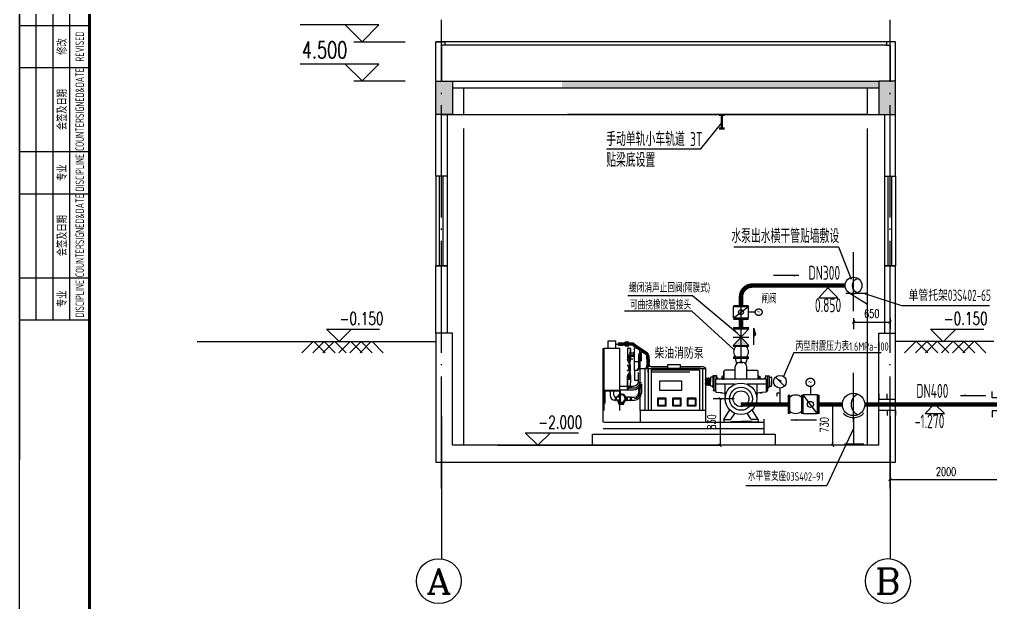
# Model space of a CAD drawing. Extents: x 84552 to 1115094, y -331058 to 102248.
# Drawn here: x 211325 to 228660, y 71072 to 81493 of the extents above; entities that cross this region are included whole.
import ezdxf
from ezdxf.enums import TextEntityAlignment as Align

# ---------------------------------------------------------------- set-up
doc = ezdxf.new("R2010")
doc.units = 0
doc.header["$LTSCALE"] = 1000
doc.header["$MEASUREMENT"] = 0
for name, pattern in [('CENTER', [2, 1.25, -0.25, 0.25, -0.25]), ('CENTERX2', [4, 2.5, -0.5, 0.5, -0.5]), ('DOTE', [2.42, 2, -0.2, 0.02, -0.2]), ('GEN3A', [3.1, 2.5, -0.6]), ('建施-55中综合楼1221$0$xref-局部平面图$0$ACAD_ISO14W100', [25.5, 12, -3, 0.5, -3, 0.5, -3, 0.5, -3])]:
    doc.linetypes.add(name, pattern=pattern)
for name, color, linetype in [('0N', 7, 'Continuous'), ('3A', 6, 'GEN3A'), ('5', 4, 'CENTERX2'), ('7', 1, 'Continuous'), ('AXIS', 3, 'Continuous'), ('AXIS_TEXT', 7, 'Continuous'), ('DIM_ELEV', 3, 'Continuous'), ('DOTE', 1, 'Continuous'), ('PUB_HATCH', 8, 'Continuous'), ('PUB_TEXT', 7, 'Continuous'), ('PUB_WALL', 9, 'Continuous'), ('TWT_DIM', 3, 'Continuous'), ('WALL', 9, 'Continuous'), ('WATER1', 6, 'Continuous'), ('剖面', 253, 'Continuous'), ('测绘处中心区路网', 7, 'Continuous'), ('消防喷淋', 1, 'Continuous')]:
    doc.layers.add(name, color=color, linetype=linetype)
doc.layers.add('泡沫系统', color=4, linetype='Continuous', lineweight=80)
doc.layers.add('给水管', color=3, linetype='Continuous', lineweight=100)
doc.styles.add('_TCH_AXIS', font='COMPLEX', dxfattribs={"bigfont": 'GBCBIG'})
doc.styles.add('_TCH_DIM', font='SIMPLEX', dxfattribs={"bigfont": 'GBCBIG'})
doc.styles.add('_TCH_DIM_T3', font='SIMPLEX', dxfattribs={"width": 0.705882, "bigfont": 'GBCBIG'})
doc.styles.add('AHD', font='sceie.shx', dxfattribs={"width": 0.7, "bigfont": 'sceic.shx'})
doc.styles.add('COMPLEX', font='COMPLEX')
doc.styles.add('sceie', font='sceie.shx', dxfattribs={"width": 0.7, "bigfont": 'sceic.shx'})
doc.styles.get("Standard").update_dxf_attribs({"font": 'gbenor.shx', "bigfont": 'gbcbig.shx'})
doc.styles.add('样式 1', font='sceie.shx', dxfattribs={"width": 0.7, "bigfont": 'sceic.shx'})
doc.dimstyles.new('_TWT_ARCH&&50', dxfattribs={"dimtxt": 148.75, "dimasz": 50, "dimexe": 125, "dimexo": 150, "dimgap": 63.125, "dimtad": 1, "dimdec": 0, "dimzin": 0, "dimdsep": 46, "dimtxsty": '_TCH_DIM_T3', "dimblk": 'ARCHTICK', "dimcen": 0.09, "dimclrt": 7, "dimazin": 2, "dimtfac": 1, "dimtdec": 0, "dimtix": 1, "dimtmove": 2, "dimatfit": 3, "dimfxl": 0, "dimtolj": 1, "dimtzin": 0, "dimarcsym": 0})
doc.dimstyles.get("Standard").update_dxf_attribs({"dimscale": 100, "dimtxt": 3.5, "dimasz": 1, "dimexe": 2.5, "dimexo": 3, "dimgap": 1.5, "dimtad": 1, "dimdec": 0, "dimzin": 0, "dimdsep": 46, "dimtxsty": 'Standard', "dimblk": 'ARCHTICK', "dimcen": 0.09, "dimadec": 0, "dimazin": 0, "dimtfac": 1, "dimtdec": 0, "dimtix": 1, "dimtmove": 2, "dimatfit": 3, "dimfxl": 0, "dimtolj": 1, "dimtzin": 0, "dimarcsym": 0})
doc.dimstyles.new('副本 _TWT_ARCH&&100', dxfattribs={"dimtxt": 150, "dimasz": 50, "dimexe": 125, "dimexo": 125, "dimgap": 75, "dimtad": 1, "dimdec": 0, "dimzin": 0, "dimdsep": 46, "dimtxsty": '_TCH_DIM_T3', "dimblk": 'ARCHTICK', "dimcen": 0.09, "dimclrd": 3, "dimclre": 3, "dimclrt": 3, "dimazin": 2, "dimtfac": 1, "dimtdec": 0, "dimtix": 1, "dimtmove": 2, "dimatfit": 3, "dimfxl": 0, "dimtolj": 1, "dimtzin": 0, "dimlwd": -1, "dimarcsym": 0})

# ---------------------------------------------------------------- blocks, each defined once
blk = doc.blocks.new('tg')
at = {"color": 1, "linetype": 'CENTER', "ltscale": 0.2}
blk.add_line((156122, -72370), (156122, -71788), dxfattribs=at)
for p, q in [((156025, -71928), (155930, -71928)), ((156025, -72228), (156025, -71928)), ((156219, -72228), (156219, -71928)), ((156219, -71928), (156313, -71928)), ((156025, -72078), (155930, -72078)), ((156219, -72078), (156313, -72078)), ((155930, -72228), (156025, -72228)), ((156313, -72228), (156219, -72228))]:
    blk.add_line(p, q)
blk = doc.blocks.new('_ArchTick')
at = {"color": 0, "linetype": 'ByBlock', "const_width": 0.4}
blk.add_lwpolyline([(-0.5, -0.5), (0.5, 0.5)], dxfattribs=at)
blk = doc.blocks.new('*D842')
at = {"layer": 'Defpoints', "color": 0}
for p in [(226849, 73645), (228849, 73645), (228849, 73288)]:
    blk.add_point(p, dxfattribs=at)
at = {"layer": 'TWT_DIM', "color": 0, "lineweight": -2}
for p, q in [((226849, 73495), (226849, 73163)), ((228849, 73495), (228849, 73163)), ((226849, 73288), (228849, 73288))]:
    blk.add_line(p, q, dxfattribs=at)
at = {"layer": 'TWT_DIM', "color": 0, "lineweight": -2, "xscale": 50, "yscale": 50, "zscale": 50, "rotation": 180}
blk.add_blockref('_ArchTick', (226849, 73288), dxfattribs=at)
at = {"layer": 'TWT_DIM', "color": 0, "lineweight": -2, "xscale": 50, "yscale": 50, "zscale": 50}
blk.add_blockref('_ArchTick', (228849, 73288), dxfattribs=at)
at = {"layer": 'TWT_DIM', "color": 7, "insert": (227849, 73426), "char_height": 148.8, "attachment_point": 5, "style": '_TCH_DIM_T3'}
blk.add_mtext('\\A1;2000', dxfattribs=at)
blk = doc.blocks.new('*D1454')
at = {"color": 3}
blk.add_line((225826, 74625), (225826, 73895), dxfattribs=at)
at = {"layer": 'Defpoints', "color": 0}
for p in [(225826, 74625), (225826, 73895), (225826, 73895)]:
    blk.add_point(p, dxfattribs=at)
at = {"color": 3, "xscale": 50, "yscale": 50, "zscale": 50}
for p, rotation in [((225826, 74625), 90), ((225826, 73895), 270)]:
    blk.add_blockref('_ArchTick', p, dxfattribs=dict(at, rotation=rotation))
at = {"color": 3, "insert": (225676, 74260), "char_height": 150, "attachment_point": 5, "rotation": 90, "style": '_TCH_DIM_T3'}
blk.add_mtext('\\A1;730', dxfattribs=at)
blk = doc.blocks.new('*D1457')
at = {"color": 3, "lineweight": -2}
for p, q in [((224067, 74725), (223693, 74725)), ((224067, 73895), (223693, 73895))]:
    blk.add_line(p, q, dxfattribs=at)
at = {"color": 3}
blk.add_line((223818, 74725), (223818, 73895), dxfattribs=at)
at = {"layer": 'Defpoints', "color": 0}
for p in [(224192, 74725), (223818, 73895), (224192, 73895)]:
    blk.add_point(p, dxfattribs=at)
at = {"color": 3, "xscale": 50, "yscale": 50, "zscale": 50}
for p, rotation in [((223818, 74725), 90), ((223818, 73895), 270)]:
    blk.add_blockref('_ArchTick', p, dxfattribs=dict(at, rotation=rotation))
at = {"color": 3, "insert": (223668, 74310), "char_height": 150, "attachment_point": 5, "rotation": 90, "style": '_TCH_DIM_T3'}
blk.add_mtext('\\A1;830', dxfattribs=at)
blk = doc.blocks.new('*D1458')
at = {"color": 3, "lineweight": -2}
for p, q in [((226199, 76161), (226199, 75970)), ((226849, 76161), (226849, 75970))]:
    blk.add_line(p, q, dxfattribs=at)
at = {"color": 3}
blk.add_line((226199, 76095), (226849, 76095), dxfattribs=at)
at = {"layer": 'Defpoints', "color": 0}
for p in [(226199, 76286), (226849, 76286), (226849, 76095)]:
    blk.add_point(p, dxfattribs=at)
at = {"color": 3, "xscale": 50, "yscale": 50, "zscale": 50, "rotation": 180}
blk.add_blockref('_ArchTick', (226199, 76095), dxfattribs=at)
at = {"color": 3, "xscale": 50, "yscale": 50, "zscale": 50}
blk.add_blockref('_ArchTick', (226849, 76095), dxfattribs=at)
at = {"color": 3, "insert": (226524, 76245), "char_height": 150, "attachment_point": 5, "style": '_TCH_DIM_T3'}
blk.add_mtext('\\A1;650', dxfattribs=at)
blk = doc.blocks.new('_AXISO')
blk.add_circle((0, 0), 0.5)
at = {"layer": 'AXIS_TEXT', "style": 'COMPLEX'}
blk.add_attdef('A', text='', height=0.56, dxfattribs=at).set_placement((-0.25, -0.28), (0.25, -0.28), align=Align.FIT)

msp = doc.modelspace()

# ---------------------------------------------------------------- hatches: boundary and pattern name
at = {"ltscale": 200}
h = msp.add_hatch(color=256, dxfattribs=at)
h.paths.add_polyline_path([(224332.4, 75677.9), (224192.4, 75824.9), (224192.4, 75677.9)])
h.paths.add_polyline_path([(224192.4, 75677.9), (224192.4, 75824.9), (224052.4, 75677.9)])
at = {"layer": 'PUB_HATCH'}
msp.add_hatch(color=256, dxfattribs=at).paths.add_polyline_path([(226649.1, 80274.8), (226649.1, 80394.8), (220999.1, 80394.8), (220999.1, 80274.8)])
at = {"layer": 'PUB_WALL'}
for points in [[(226949.1, 79794.8), (226949.1, 80394.8), (226909.1, 80354.8), (226909.1, 79834.8)], [(226649.1, 79794.8), (226949.1, 79794.8), (226909.1, 79834.8), (226689.1, 79834.8)]]:
    msp.add_hatch(color=256, dxfattribs=at).paths.add_polyline_path(points)

# ---------------------------------------------------------------- linework, layer by layer
for p, q in [((211324.5, 55934.7), (211324.5, 85634.7)), ((211624.5, 76134.7), (211624.5, 85134.7)), ((211924.5, 76134.7), (211924.5, 85134.7)), ((212224.5, 76134.7), (212224.5, 85134.7)), ((211324.5, 81384.7), (212574.5, 81384.7)), ((217286.7, 81095), (218202.9, 81095)), ((226789.1, 81094.8), (218749.1, 81094.8)), ((226789.1, 81034.8), (218849.1, 81034.8)), ((211324.5, 80634.7), (212574.5, 80634.7)), ((217286.7, 80395), (218202.9, 80395)), ((218749.1, 80394.8), (219049.1, 80394.8)), ((218749.1, 79794.8), (218749.1, 80394.8)), ((219049.1, 80394.8), (219049.1, 79794.8)), ((219249.1, 79794.8), (219249.1, 80274.8)), ((226449.1, 79794.8), (226449.1, 80274.8)), ((226649.1, 80394.8), (226649.1, 79794.8)), ((226949.1, 80394.8), (226649.1, 80394.8)), ((226949.1, 79794.8), (226949.1, 80394.8)), ((219049.1, 79794.8), (218749.1, 79794.8)), ((218849.1, 79794.8), (226749.1, 79794.8)), ((226449.1, 79794.8), (221099.1, 79794.8)), ((226649.1, 79794.8), (226949.1, 79794.8)), ((223477.2, 79184.9), (223848.5, 79645.6)), ((219249.1, 73894.8), (219249.1, 79544.8)), ((226449.1, 73894.8), (226449.1, 79544.8)), ((211324.5, 79134.7), (212574.5, 79134.7)), ((218749.1, 78694.8), (218749.1, 77094.8)), ((218949.1, 78694.8), (218749.1, 78694.8)), ((218815.7, 77094.8), (218815.7, 78694.8)), ((218882.4, 77094.8), (218882.4, 78694.8)), ((218949.1, 78694.8), (218949.1, 77094.8)), ((226749.1, 78694.8), (226749.1, 77094.8)), ((226749.1, 78694.8), (226949.1, 78694.8)), ((226815.7, 77094.8), (226815.7, 78694.8)), ((226882.4, 77094.8), (226882.4, 78694.8)), ((226949.1, 78694.8), (226949.1, 77094.8)), ((211324.5, 78384.7), (212574.5, 78384.7)), ((225927.8, 77437.8), (226155.9, 76862.1)), ((218949.1, 77094.8), (218749.1, 77094.8)), ((226749.1, 77094.8), (226949.1, 77094.8)), ((211324.5, 76884.7), (212574.5, 76884.7)), ((224192.4, 75404.9), (224192.4, 76662.4)), ((224058, 76168.6), (224326.8, 76371.4)), ((224058, 76168.6), (224058, 76371.4)), ((224326.8, 76168.6), (224326.8, 76371.4)), ((219049.1, 75894.8), (218749.1, 75894.8)), ((219049.1, 73894.8), (219049.1, 75894.8)), ((226649.1, 73894.8), (226649.1, 75894.8)), ((226649.1, 75894.8), (226949.1, 75894.8)), ((214493.8, 75744.8), (218749.1, 75744.8)), ((216560.4, 75744.8), (216359.7, 75544.1)), ((216755.9, 75744.8), (216555.2, 75544.1)), ((216573.5, 75744.8), (216774.2, 75544.1)), ((216938.3, 75744.8), (216737.6, 75544.1)), ((216755.9, 75744.8), (216956.6, 75544.1)), ((216951.4, 75744.8), (217152.1, 75544.1)), ((217221, 75744.8), (217020.3, 75544.1)), ((217416.5, 75744.8), (217215.8, 75544.1)), ((217234.1, 75744.8), (217434.8, 75544.1)), ((217598.9, 75744.8), (217398.2, 75544.1)), ((217416.5, 75744.8), (217617.2, 75544.1)), ((217612, 75744.8), (217812.7, 75544.1)), ((228699.1, 75744.8), (226949.1, 75744.8)), ((227307.7, 75744.8), (227107, 75544.1)), ((227503.2, 75744.8), (227302.5, 75544.1)), ((227320.8, 75744.8), (227521.5, 75544.1)), ((227685.6, 75744.8), (227484.9, 75544.1)), ((227503.2, 75744.8), (227703.9, 75544.1)), ((227698.7, 75744.8), (227899.4, 75544.1)), ((227968.4, 75744.8), (227767.7, 75544.1)), ((228163.9, 75744.8), (227963.2, 75544.1)), ((227981.5, 75744.8), (228182.2, 75544.1)), ((228346.3, 75744.8), (228145.6, 75544.1)), ((228163.9, 75744.8), (228364.6, 75544.1)), ((228359.4, 75744.8), (228560.1, 75544.1)), ((224085.9, 75451.3), (224110.2, 75350.2)), ((224298.9, 75451.3), (224274.6, 75350.2)), ((224173.9, 75371.1), (224160.8, 75371.1)), ((224165.5, 75371.1), (224224.1, 75371.1)), ((224177.1, 75374.3), (224173.9, 75371.1)), ((224177.1, 75374.3), (224207.7, 75374.3)), ((224183.2, 75381.9), (224183.2, 75378.8)), ((224201.6, 75381.9), (224183.2, 75381.9)), ((224183.5, 75374.3), (224183.2, 75378.8)), ((224187, 75381.9), (224187, 75388.8)), ((224187, 75388.8), (224197.5, 75388.8)), ((224197.5, 75388.8), (224197.5, 75381.9)), ((224201.3, 75374.3), (224201.6, 75378.8)), ((224201.6, 75381.9), (224201.6, 75378.8)), ((224207.7, 75374.3), (224210.9, 75371.1)), ((223566.2, 75092.4), (223566.2, 74969.9)), ((223566.2, 75092.4), (223589.7, 75092.4)), ((223589.7, 75092.4), (223589.7, 74969.9)), ((223625.8, 75092.4), (223602.3, 75092.4)), ((223602.3, 75092.4), (223602.3, 74969.9)), ((223625.8, 75092.4), (223625.8, 74969.9)), ((223646.3, 75092.4), (223649.4, 75095.4)), ((223646.3, 75092.4), (223646.3, 75031.1)), ((223649.4, 75107.7), (223649.4, 75095.4)), ((223649.4, 74954.5), (223649.4, 75095.4)), ((223689.2, 75130.7), (223689.2, 74944.3)), ((223758.6, 75135.8), (223694.3, 75135.8)), ((223711.6, 74868.9), (223711.6, 75135.8)), ((223740.2, 74865.2), (223740.2, 75077.1)), ((224644.6, 75077.1), (223740.2, 75077.1)), ((223748.4, 75077.1), (223748.4, 75135.8)), ((223748.4, 75135.8), (223758.6, 75135.8)), ((223758.6, 75077.1), (223758.6, 75135.8)), ((223758.6, 75113.6), (223758.6, 75107.7)), ((223758.6, 75107.7), (223765.2, 75101.1)), ((223765.8, 75099.7), (223765.8, 75077.1)), ((223781.1, 75087.3), (223775.2, 75077.1)), ((223786.2, 75087.3), (223781.1, 75087.3)), ((223786.2, 75087.3), (223786.2, 75077.1)), ((223844.3, 75095.5), (223844.3, 75077.1)), ((223846.1, 75098), (223857.7, 75101.3)), ((223881, 75133.2), (223852.2, 75122.7)), ((223859.1, 75104), (223852.2, 75122.7)), ((223860, 75100.7), (223860, 75077.1)), ((223884.1, 75133.2), (223881, 75133.2)), ((223881, 75133.2), (223881, 75077.1)), ((223891.7, 75214.9), (223884.1, 75214.9)), ((223894.3, 75077.1), (223894.3, 75224.7)), ((224079.1, 75234.9), (223904.5, 75234.9)), ((224305.7, 75234.9), (224480.3, 75234.9)), ((224490.5, 75224.7), (224490.5, 75077.1)), ((224493.1, 75214.9), (224500.7, 75214.9)), ((224500.7, 75133.2), (224503.8, 75133.2)), ((224500.7, 75133.2), (224503.8, 75133.2)), ((224503.8, 75133.2), (224509.8, 75131)), ((224503.8, 75133.2), (224532.6, 75122.7)), ((224503.8, 75133.2), (224503.8, 75077.1)), ((224524.8, 75100.7), (224524.8, 75077.1)), ((224525.7, 75104), (224532.6, 75122.7)), ((224538.7, 75098), (224527.1, 75101.3)), ((224540.5, 75095.5), (224540.5, 75077.1)), ((224598.6, 75087.3), (224603.7, 75087.3)), ((224598.6, 75087.3), (224598.6, 75077.1)), ((224603.7, 75087.3), (224609.6, 75077.1)), ((224619.1, 75099.7), (224619.1, 75077.1)), ((224626.2, 75107.7), (224619.7, 75101.1)), ((224636.4, 75135.8), (224626.2, 75135.8)), ((224626.2, 75135.8), (224626.2, 75107.7)), ((224626.2, 75077.1), (224626.2, 75107.7)), ((224636.4, 75135.8), (224690.5, 75135.8)), ((224636.4, 75077.1), (224636.4, 75135.8)), ((224636.6, 75128.1), (224636.4, 75128.4)), ((224644.6, 74865.2), (224644.6, 75077.1)), ((224673.2, 74868.9), (224673.2, 75135.8)), ((224695.6, 75130.7), (224695.6, 74944.3)), ((224735.4, 75107.7), (224735.4, 74966.8)), ((224738.5, 75092.4), (224735.4, 75095.4)), ((224738.5, 75092.4), (224738.5, 75031.1)), ((223589.7, 74969.9), (223566.2, 74969.9)), ((223602.3, 74969.9), (223625.8, 74969.9)), ((223646.3, 74969.9), (223646.3, 75031.1)), ((223646.3, 74969.9), (223649.4, 74966.8)), ((223689.2, 74931.6), (223689.2, 74944.3)), ((223706.5, 74926.5), (223694.3, 74926.5)), ((224084.9, 74985.2), (223740.2, 74985.2)), ((223906.5, 74773.8), (223906.5, 74985.2)), ((224644.6, 74985.2), (224299.9, 74985.2)), ((224478.3, 74773.8), (224478.3, 74985.2)), ((224678.3, 74926.5), (224690.5, 74926.5)), ((224695.6, 74931.6), (224695.6, 74944.3)), ((224738.5, 74969.9), (224735.4, 74966.8)), ((224735.4, 74954.5), (224735.4, 74966.8)), ((224738.5, 74969.9), (224738.5, 75031.1)), ((223711.6, 74865.2), (223711.6, 74868.9)), ((223740.2, 74865.2), (223711.6, 74865.2)), ((223742.8, 74865.2), (223745.3, 74865.2)), ((223745.3, 74865.2), (223745.3, 74842.7)), ((223745.3, 74842.7), (223820.6, 74836.3)), ((223820.6, 74836.3), (223864.3, 74832)), ((223822.9, 74833.8), (223822.9, 74831)), ((223843.3, 74831), (223822.9, 74831)), ((223843.3, 74831), (223863.8, 74831)), ((223863.8, 74831.5), (223863.8, 74831)), ((223864.3, 74832), (223897.4, 74822.7)), ((224478.3, 74773.8), (224478.3, 74812.6)), ((224520.5, 74832), (224487.5, 74822.7)), ((224564.2, 74836.3), (224520.5, 74832)), ((224521, 74831.5), (224521, 74831)), ((224541.5, 74831), (224521, 74831)), ((224541.5, 74831), (224561.9, 74831)), ((224561.9, 74833.8), (224561.9, 74831)), ((224639.5, 74842.7), (224564.2, 74836.3)), ((224639.5, 74865.2), (224639.5, 74842.7)), ((224642, 74865.2), (224639.5, 74865.2)), ((224644.6, 74865.2), (224673.2, 74865.2)), ((225555.5, 74456.8), (225301.9, 74792.8)), ((225555.5, 74792.8), (225301.9, 74792.8)), ((222393.1, 74517.5), (222393.1, 74305.5)), ((223560, 74517.5), (223560, 74305.5)), ((223886.1, 74355.3), (223992.8, 74526)), ((224016.7, 74367.1), (224083.6, 74465)), ((224368.1, 74367.5), (224303, 74465.7)), ((224498.7, 74355.3), (224392, 74526)), ((225555.5, 74456.8), (225301.9, 74456.8)), ((226199.1, 74390.2), (226199.1, 73924.1)), ((223886.1, 74355.3), (223886.1, 74305.5)), ((223886.1, 74355.3), (223994.3, 74355.3)), ((223886.1, 74305.5), (224008.6, 74305.5)), ((224008.6, 74313.1), (224008.6, 74305.5)), ((224013.7, 74318.2), (224192.4, 74318.2)), ((224371.1, 74318.2), (224192.4, 74318.2)), ((224376.2, 74313.1), (224376.2, 74304.2)), ((224498.7, 74305.5), (224376.2, 74305.5)), ((224498.7, 74355.3), (224390.8, 74355.3)), ((224498.7, 74355.3), (224498.7, 74305.5)), ((226199.1, 74197.3), (225724.6, 73180.2)), ((224599.1, 74188.2), (221734.1, 74188.2)), ((226649.1, 73894.8), (219049.1, 73894.8)), ((226036.3, 73924.1), (226379.5, 73924.1)), ((224276.5, 73180.2), (225724.6, 73180.2))]:
    msp.add_line(p, q)
at = {"linetype": '建施-55中综合楼1221$0$xref-局部平面图$0$ACAD_ISO14W100'}
for p, q in [((211324.5, 85634.7), (211324.5, 55934.7)), ((224446.2, 76270), (224326.8, 76270)), ((225428.7, 74942), (225428.7, 74792.8))]:
    msp.add_line(p, q, dxfattribs=at)
at = {"color": 0}
for p, q in [((218749.1, 80394.8), (218749.1, 81094.8)), ((218749.1, 81094.8), (218909.1, 81094.8)), ((218849.1, 81094.8), (218909.1, 81094.8)), ((218909.1, 81034.8), (218849.1, 81034.8)), ((218909.1, 81034.8), (218849.1, 81034.8)), ((218849.1, 81034.8), (218849.1, 80394.8)), ((218909.1, 81094.8), (218909.1, 81034.8)), ((218909.1, 81094.8), (218909.1, 81034.8)), ((226849.1, 81094.8), (226789.1, 81094.8)), ((226789.1, 81094.8), (226789.1, 81034.8)), ((226949.1, 81094.8), (226789.1, 81094.8)), ((226789.1, 81094.8), (226789.1, 81034.8)), ((226789.1, 81034.8), (226849.1, 81034.8)), ((226789.1, 81034.8), (226849.1, 81034.8)), ((226849.1, 81034.8), (226849.1, 80394.8)), ((226949.1, 80394.8), (226949.1, 81094.8)), ((222171.6, 76569.7), (223325.1, 76569.7)), ((223325.1, 76569.7), (224126.9, 75893.7)), ((226449.1, 76601.3), (226060.7, 76601.3)), ((226137.7, 76601.3), (226449.1, 76413.5)), ((227062, 76382.8), (226380.3, 76601.3)), ((222116, 76291.9), (223307.1, 76291.9)), ((223307.1, 76291.9), (224065.7, 75605.8)), ((228620.8, 76382.8), (227062, 76382.8)), ((225134.6, 75549.1), (224948.9, 75122.3)), ((225134.6, 75549.1), (226689.8, 75549.1))]:
    msp.add_line(p, q, dxfattribs=at)
at = {"lineweight": 80}
for p, q in [((223897.5, 79788.9), (223799.5, 79788.9)), ((223848.5, 79788.9), (223848.5, 79544.8)), ((223897.5, 79544.8), (223799.5, 79544.8))]:
    msp.add_line(p, q, dxfattribs=at)
at = {"ltscale": 200}
for p, q in [((221795.6, 79184.9), (223477.2, 79184.9)), ((224064.3, 77437.8), (225927.8, 77437.8)), ((225743.2, 76705), (225578.4, 76527.9)), ((225743.2, 76705), (225920.3, 76527.9)), ((225578.4, 76527.9), (225920.3, 76527.9)), ((224419.1, 75690.4), (224419.1, 75984.3)), ((224419.1, 75984.3), (224419.1, 75902.3)), ((224453.5, 75871.8), (224419.1, 75984.3)), ((224419.1, 75902.3), (224419.1, 75837.4)), ((224419.1, 75837.4), (224453.5, 75871.8)), ((227641.8, 74637.7), (227477, 74460.5)), ((227641.8, 74637.7), (227818.9, 74460.5)), ((227477, 74460.5), (227818.9, 74460.5))]:
    msp.add_line(p, q, dxfattribs=at)
at = {"lineweight": -3}
for p, q in [((224058, 76391.4), (224326.8, 76391.4)), ((224058, 76371.4), (224326.8, 76371.4)), ((224058, 76168.6), (224326.8, 76168.6)), ((224058, 76147.5), (224326.8, 76147.5)), ((224326.8, 76147.5), (224058, 76147.5)), ((224332.4, 75992.7), (224052.4, 75992.7)), ((224052.4, 75971.9), (224332.4, 75971.9)), ((224052.4, 75824.9), (224332.4, 75824.9)), ((224052.4, 75677.9), (224332.4, 75677.9)), ((224332.4, 75656), (224052.4, 75656)), ((224052.4, 75473.2), (224332.4, 75473.2)), ((224052.4, 75451.3), (224332.4, 75451.3)), ((225031.3, 74792.8), (225031.3, 74456.8)), ((225057.6, 74792.8), (225057.6, 74456.8)), ((225276.9, 74456.8), (225276.9, 74792.8)), ((225301.9, 74456.8), (225301.9, 74792.8)), ((225555.5, 74456.8), (225555.5, 74792.8)), ((225581.8, 74456.8), (225581.8, 74792.8)), ((225581.8, 74792.8), (225581.8, 74456.8))]:
    msp.add_line(p, q, dxfattribs=at)
at = {"color": 0, "lineweight": -3}
for p, q in [((224052.4, 75971.9), (224332.4, 75677.9)), ((224332.4, 75971.9), (224052.4, 75677.9))]:
    msp.add_line(p, q, dxfattribs=at)
at = {"ltscale": 0.5}
for p, q in [((224089.3, 75077.1), (224089.3, 75299.6)), ((224295.5, 75077.1), (224295.5, 75299.6)), ((223884.1, 75077.1), (223884.1, 75214.9)), ((224500.7, 75077.1), (224500.7, 75214.9))]:
    msp.add_line(p, q, dxfattribs=at)
at = {"ltscale": 0.2}
for p, q in [((223545.7, 75066.6), (223566.2, 75066.6)), ((223646.3, 75066.6), (223625.8, 75066.6)), ((223545.7, 74995.6), (223566.2, 74995.6)), ((223646.3, 74995.6), (223625.8, 74995.6))]:
    msp.add_line(p, q, dxfattribs=at)
at = {"ltscale": 0.4}
for p, q in [((223684.1, 75112.8), (223654.5, 75112.8)), ((224700.7, 75112.8), (224730.3, 75112.8)), ((223684.1, 74949.4), (223654.5, 74949.4)), ((224700.7, 74949.4), (224730.3, 74949.4))]:
    msp.add_line(p, q, dxfattribs=at)
at = {"color": 6}
for p, q in [((224955.7, 74959.4), (224816.7, 75098.4)), ((224886.3, 74916.3), (224886.3, 74607.3)), ((224886.3, 74827.6), (224830, 74827.6)), ((224830, 74827.6), (224830, 74771.2))]:
    msp.add_line(p, q, dxfattribs=at)
at = {"color": 251}
msp.add_line((226649.1, 73894.8), (219849.1, 73894.8), dxfattribs=at)
for points in [[(211324.5, 85134.7), (211324.5, 76134.7), (212574.5, 76134.7), (212574.5, 85134.7)], [(222393.1, 75266.8), (223560, 75266.8), (223560, 74517.5), (222393.1, 74517.5)], [(223109.2, 75268.4), (222884.9, 75268.4), (222884.9, 75337.2), (223109.2, 75337.2)], [(222741.6, 75043.8), (223128.1, 75043.8), (223128.1, 74871.6), (222741.6, 74871.6)], [(222706.9, 74739.3), (222853.9, 74739.3), (222853.9, 74592.2), (222706.9, 74592.2)], [(222719.1, 74727), (222841.7, 74727), (222841.7, 74604.5), (222719.1, 74604.5)], [(222974.5, 74739.3), (223121.6, 74739.3), (223121.6, 74592.2), (222974.5, 74592.2)], [(222986.8, 74727), (223109.3, 74727), (223109.3, 74604.5), (222986.8, 74604.5)], [(223238.8, 74739.3), (223385.9, 74739.3), (223385.9, 74592.2), (223238.8, 74592.2)], [(223251.1, 74727), (223373.7, 74727), (223373.7, 74604.5), (223251.1, 74604.5)], [(221543.1, 74094.8), (224799.1, 74094.8), (224799.1, 73894.8), (221543.1, 73894.8)]]:
    msp.add_lwpolyline(points, close=True)
at = {"color": 0, "const_width": 50}
msp.add_lwpolyline([(252824.5, 56434.7), (212574.5, 56434.7), (212574.5, 85134.7), (252824.5, 85134.7)], close=True, dxfattribs=at)
msp.add_lwpolyline([(218749.1, 75894.8), (218749.1, 73594.8), (226949.1, 73594.8), (226949.1, 75894.8)])
at = {"color": 6}
msp.add_lwpolyline([(224816.7, 75098.4, 0, 37.5, 0), (224909.6, 75033.2, 37.5, 37.5, 0)], format="xyseb", dxfattribs=at)
for centre, radius in [((226199.1, 76744.8), 150), ((224192.4, 76270), 42.9), ((224192.4, 74724.8), 281.7), ((224192.4, 74724.8), 204.8), ((224192.4, 74724.8), 140.3), ((226199.1, 74624.8), 200), ((225428.7, 74624.8), 53.7)]:
    msp.add_circle(centre, radius)
at = {"linetype": '建施-55中综合楼1221$0$xref-局部平面图$0$ACAD_ISO14W100'}
for centre, radius in [((224506.7, 76270.5), 60.5), ((225428, 75017.7), 75.7)]:
    msp.add_circle(centre, radius, dxfattribs=at)
at = {"color": 6}
msp.add_circle((224886.3, 75028.8), 112.5, dxfattribs=at)
for centre, radius, start, end in [((226299.1, 76744.8), 125, 97.18076, 262.81924), ((224079.1, 75245.1), 10.2, 270, 0), ((224305.7, 75245.1), 10.2, 180, 270), ((223654.5, 75107.7), 5.1, 90, 180), ((223694.3, 75130.7), 5.1, 90, 180), ((223763.7, 75099.7), 2.04, 0, 45), ((223846.8, 75095.5), 2.55, 105.9454, 180), ((223857.1, 75103.3), 2.04, 285.9454, 20), ((223904.5, 75224.7), 10.2, 90, 180), ((224480.3, 75224.7), 10.2, 0, 90), ((224527.7, 75103.3), 2.04, 160, 254.0546), ((224538, 75095.5), 2.55, 0, 74.0546), ((224621.1, 75099.7), 2.04, 135, 180), ((224690.5, 75130.7), 5.1, 0, 90), ((224730.3, 75107.7), 5.1, 0, 90), ((223654.5, 74954.5), 5.1, 180, 270), ((223694.3, 74931.6), 5.1, 180, 270), ((223706.5, 74921.4), 5.1, 0, 90), ((224678.3, 74921.4), 5.1, 90, 180), ((224690.5, 74931.6), 5.1, 270, 0), ((224730.3, 74954.5), 5.1, 270, 0), ((223742.8, 74867.8), 2.55, 180, 270), ((223820.4, 74833.8), 2.55, 0, 84.28941), ((223864.3, 74831.5), 0.51, 84.28941, 180), ((223896.3, 74812.6), 10.2, 0, 84.28941), ((224029.1, 74773.8), 122.5, 180, 195.78266), ((224355.8, 74773.8), 122.5, 344.21734, 0), ((224488.5, 74812.6), 10.2, 95.71059, 180), ((224520.5, 74831.5), 0.51, 0, 95.71059), ((224564.4, 74833.8), 2.55, 95.71059, 180), ((224642, 74867.8), 2.55, 270, 0), ((226353.7, 74624.8), 200, 112.74054, 247.25946), ((226199.1, 74652.3), 262, 224.27041, 315.1801), ((223994.3, 74382.5), 27.2, 270, 325.65994), ((224013.7, 74313.1), 5.1, 90, 180), ((224390.8, 74382.5), 27.2, 213.51436, 270), ((224371.1, 74313.1), 5.1, 0, 90)]:
    msp.add_arc(centre, radius, start, end)
at = {"ltscale": 200}
for centre, radius, start, end in [((224192.4, 75564.6), 133.3, 136.71002, 223.28998), ((224192.4, 75564.6), 133.3, 316.71002, 43.28998), ((225167.3, 74632.8), 159.9, 46.71002, 133.28998), ((225167.3, 74624.8), 159.9, 226.71002, 313.28998)]:
    msp.add_arc(centre, radius, start, end, dxfattribs=at)
at = {"ltscale": 0.5}
for centre, radius, start, end in [((224160.8, 75299.6), 71.5, 90, 180), ((224224.1, 75299.6), 71.5, 0, 90), ((223891.7, 75217.4), 2.55, 270, 0), ((224493.1, 75217.4), 2.55, 180, 270)]:
    msp.add_arc(centre, radius, start, end, dxfattribs=at)
at = {"ltscale": 0.4}
for centre, start, end in [((223684.1, 75117.9), 270, 0), ((224700.7, 75117.9), 180, 270), ((223684.1, 74944.3), 0, 90), ((224700.7, 74944.3), 90, 180)]:
    msp.add_arc(centre, 5.1, start, end, dxfattribs=at)
for points in [[(222594.2, 75298), (222533.4, 75298), (222513.4, 75281), (222479.6, 75266.8)], [(223465.9, 75298), (223527.6, 75298), (223560, 75265.6)]]:
    msp.add_spline(points, degree=3)
at = {"layer": '0N'}
for p, q in [((223859.2, 75077.1), (223883.7, 75077.1)), ((223704.1, 74897.2), (223703, 74895.3)), ((223703, 74895.3), (223703, 74870.8)), ((223704.1, 74897.2), (223711.6, 74897.2)), ((223704.1, 74890.2), (223711.6, 74890.2)), ((223704.1, 74868.9), (223703, 74870.8)), ((223704.1, 74876), (223711.6, 74876)), ((223704.1, 74868.9), (223711.6, 74868.9))]:
    msp.add_line(p, q, dxfattribs=at)
for centre, radius, start, end in [((223709.2, 74893.7), 6.25, 154.44687, 214.44687), ((223726.4, 74883.1), 23.4, 162.38753, 197.61247), ((223709.2, 74872.5), 6.25, 145.55313, 205.55313)]:
    msp.add_arc(centre, radius, start, end, dxfattribs=at)
at = {"layer": '3A'}
for p, q in [((223906.5, 74812.6), (223906.5, 74855)), ((224478.3, 74812.6), (224478.3, 74855))]:
    msp.add_line(p, q, dxfattribs=at)
at = {"layer": '5'}
for p, q in [((224184.2, 75374.3), (224183.7, 75381.8)), ((224200.6, 75374.3), (224201.1, 75381.8))]:
    msp.add_line(p, q, dxfattribs=at)
at = {"layer": '7', "linetype": 'CENTER', "ltscale": 0.5}
msp.add_line((224192.4, 75404.9), (224192.4, 75365), dxfattribs=at)
at = {"layer": 'AXIS', "color": 0}
for p, q in [((218849.1, 74411.2), (218849.1, 71869.9)), ((226849.1, 74411.2), (226849.1, 71871.4))]:
    msp.add_line(p, q, dxfattribs=at)
at = {"layer": 'Defpoints', "color": 0, "linetype": 'ByBlock'}
msp.add_point((223646.5, 75068.9), dxfattribs=at)
at = {"layer": 'DIM_ELEV'}
for p, q in [((217734.9, 81395), (216330.9, 81395)), ((217434.9, 81095), (217134.9, 81395)), ((217434.9, 81095), (217734.9, 81395)), ((217734.9, 80695), (216330.9, 80695)), ((217434.9, 80395), (217134.9, 80695)), ((217434.9, 80395), (217734.9, 80695)), ((217023.4, 75744.8), (216798.4, 75969.8)), ((216798.4, 75969.8), (217747.9, 75969.8)), ((217023.4, 75744.8), (217248.4, 75969.8)), ((227797, 75744), (227572, 75969)), ((227572, 75969), (228521.5, 75969)), ((227797, 75744), (228022, 75969)), ((220567.4, 73894.8), (220342.4, 74119.8)), ((220342.4, 74119.8), (221291.9, 74119.8)), ((220567.4, 73894.8), (220792.4, 74119.8))]:
    msp.add_line(p, q, dxfattribs=at)
at = {"layer": 'DOTE', "linetype": 'DOTE'}
for p, q in [((218849.1, 73122.1), (218849.1, 81486.8)), ((226849.1, 73122.1), (226849.1, 81486.8)), ((218849.1, 73122.1), (218849.1, 81034.8)), ((226199.1, 76286.2), (226199.1, 77342.9)), ((226199.1, 75045), (226199.1, 75189.1)), ((226199.1, 74308), (226199.1, 75045))]:
    msp.add_line(p, q, dxfattribs=at)
at = {"layer": 'PUB_HATCH'}
for points in [[(219049.1, 79794.8), (218749.1, 79794.8), (219049.1, 80394.8), (218749.1, 80394.8)], [(226649.1, 79794.8), (226949.1, 79794.8), (226649.1, 80394.8), (226949.1, 80394.8)]]:
    msp.add_solid(points, dxfattribs=at)
at = {"layer": 'WALL'}
for p, q in [((218749.1, 80394.8), (226649.1, 80394.8)), ((219049.1, 80274.8), (226649.1, 80274.8)), ((218749.1, 78694.8), (218749.1, 79794.8)), ((218949.1, 79794.8), (218949.1, 78694.8)), ((226749.1, 79794.8), (226749.1, 78694.8)), ((226949.1, 78694.8), (226949.1, 79794.8)), ((218949.1, 78694.8), (218749.1, 78694.8)), ((226749.1, 78694.8), (226949.1, 78694.8)), ((218749.1, 75894.8), (218749.1, 77094.8)), ((218749.1, 77094.8), (218949.1, 77094.8)), ((218949.1, 77094.8), (218949.1, 75894.8)), ((226949.1, 77094.8), (226749.1, 77094.8)), ((226749.1, 77094.8), (226749.1, 75894.8)), ((226949.1, 75894.8), (226949.1, 77094.8)), ((218949.1, 75894.8), (218749.1, 75894.8)), ((226749.1, 75894.8), (226949.1, 75894.8))]:
    msp.add_line(p, q, dxfattribs=at)
at = {"layer": 'WATER1', "color": 7}
for p, q in [((221824.8, 75756.8), (221957.9, 75756.8)), ((221824.8, 75629.8), (221824.8, 75756.8)), ((221957.9, 75629.8), (221957.9, 75756.8)), ((221734.1, 74306.8), (221734.1, 75629.8)), ((221750.7, 75629.8), (222032, 75629.8)), ((221750.7, 74517.6), (221750.7, 75629.8)), ((221759.1, 75629.8), (221775.7, 75629.8)), ((221960.8, 75702.2), (222241.5, 75702.2)), ((222002, 75722.7), (222010.8, 75722.7)), ((222002, 75722.7), (222002, 75681.7)), ((222002, 75681.7), (222010.8, 75681.7)), ((222010.8, 75723.5), (222017.2, 75723.5)), ((222010.8, 75723.5), (222010.8, 75680.9)), ((222010.8, 75680.9), (222017.2, 75680.9)), ((222017.2, 75723.5), (222017.2, 75680.9)), ((222017.2, 75722.7), (222067.6, 75722.7)), ((222017.2, 75681.7), (222067.6, 75681.7)), ((222032, 74517.6), (222032, 75629.8)), ((222067.6, 75723.5), (222074.1, 75723.5)), ((222067.6, 75723.5), (222067.6, 75680.9)), ((222067.6, 75680.9), (222074.1, 75680.9)), ((222074.1, 75723.5), (222074.1, 75680.9)), ((222074.1, 75722.7), (222082.3, 75722.7)), ((222074.1, 75681.7), (222082.3, 75681.7)), ((222082.3, 75722.7), (222082.3, 75681.7)), ((222241.5, 75720.3), (222082.3, 75720.3)), ((222241.5, 75684.1), (222082.3, 75684.1)), ((222127.7, 75668.1), (222127.7, 75742.8)), ((222127.7, 75742.8), (222191.9, 75742.8)), ((222127.7, 75668.1), (222191.9, 75668.1)), ((222168.3, 75617.9), (222168.3, 75423.7)), ((222181.1, 75630.8), (222207.2, 75630.8)), ((222218.9, 75423.7), (222218.9, 75617.9)), ((222220.1, 75617.9), (222220.1, 75423.7)), ((222267.8, 75675.9), (222495.4, 75518.6)), ((222273, 75693.9), (222505.7, 75533.4)), ((222288.4, 75705.6), (222516, 75548.3)), ((222293.1, 75233.9), (222293.1, 75626.8)), ((222383.1, 75626.8), (222293.1, 75626.8)), ((222383.1, 75626.8), (222383.1, 75535.2)), ((222181, 75390.3), (222168.3, 75423.7)), ((222181.1, 75396.5), (222181.1, 75471)), ((222184, 75507.6), (222184, 75440.9)), ((222184, 75507.6), (222189.1, 75507.6)), ((222184, 75440.9), (222189.1, 75440.9)), ((222187.4, 75484.2), (222187.4, 75382)), ((222189.9, 75505.2), (222189.9, 75443.3)), ((222194.1, 75505.2), (222194.1, 75443.3)), ((222194.9, 75507.2), (222264.3, 75507.2)), ((222194.9, 75440.7), (222264.3, 75440.7)), ((222225.8, 75539.4), (222202.3, 75539.4)), ((222207.1, 75484.2), (222207.1, 75381.9)), ((222208.1, 75436.9), (222208.1, 75511.6)), ((222210, 75484.2), (222210, 75381.8)), ((222218.9, 75423.7), (222214.8, 75390.3)), ((222220.1, 75423.7), (222216, 75390.3)), ((222221.3, 75423.7), (222217.2, 75390.3)), ((222221.3, 75547.2), (222221.3, 75423.7)), ((222277.1, 75541.7), (222225.6, 75541.7)), ((222277.1, 75477.4), (222225.6, 75477.4)), ((222277.1, 75545.7), (222277.1, 75473.5)), ((222293.1, 75545.7), (222277.1, 75545.7)), ((222293.1, 75473.5), (222277.1, 75473.5)), ((222361.7, 75488.7), (222361.7, 75266.8)), ((222408.9, 75535.2), (222383.1, 75535.2)), ((222389.8, 75488.7), (222389.8, 75266.8)), ((222408.9, 75545.9), (222408.9, 75393.8)), ((222554.7, 75422.6), (222512.1, 75422.6)), ((222512.1, 75422.6), (222512.1, 75416.1)), ((222554.7, 75416.1), (222512.1, 75416.1)), ((222553.9, 75431.4), (222512.9, 75431.4)), ((222512.9, 75431.4), (222512.9, 75422.6)), ((222512.9, 75416.1), (222512.9, 75367.3)), ((222515.3, 75431.4), (222515.3, 75480.6)), ((222533.4, 75192), (222533.4, 75480.5)), ((222551.5, 75431.4), (222551.5, 75480.6)), ((222553.9, 75431.4), (222553.9, 75422.6)), ((222553.9, 75416.1), (222553.9, 75367.3)), ((222554.7, 75422.6), (222554.7, 75416.1)), ((222170.6, 75327.9), (222168.3, 75326.8)), ((222181, 75390.3), (222187.4, 75390.3)), ((222190.3, 75298.2), (222187.4, 75296.8)), ((222187.4, 75257.5), (222190.3, 75256.1)), ((222198.4, 75357.5), (222187.7, 75380.6)), ((222192.5, 75299.6), (222195.2, 75301.3)), ((222195.2, 75253), (222192.5, 75254.7)), ((222195.2, 75301.3), (222207.4, 75301.3)), ((222198.4, 75357.5), (222206.8, 75380.8)), ((222198.4, 75357.5), (222198.4, 75301.3)), ((222198.4, 75277.2), (222198.4, 75196.9)), ((222207.1, 75256.4), (222198.4, 75256.4)), ((222201.6, 75357.5), (222209.8, 75380.8)), ((222201.6, 75357.5), (222201.6, 75301.3)), ((222201.6, 75256.4), (222201.6, 75196.9)), ((222212.3, 75380.8), (222204.2, 75357.5)), ((222204.2, 75357.5), (222204.2, 75301.3)), ((222204.2, 75256.4), (222204.2, 75196.9)), ((222207.1, 75256.4), (222210, 75257.8)), ((222207.4, 75357.5), (222215.5, 75381.3)), ((222207.4, 75357.5), (222207.4, 75279.2)), ((222217.1, 75329.9), (222207.4, 75329.9)), ((222207.4, 75256.5), (222207.4, 75196.9)), ((222210, 75390.3), (222217.2, 75390.3)), ((222212.5, 75381.8), (222212.5, 75390.3)), ((222215.5, 75259.7), (222212.5, 75258.6)), ((222215.5, 75381.3), (222215.5, 75390.3)), ((222217.1, 75329.9), (222217.1, 75224.5)), ((222221.3, 75330.4), (222218.9, 75331.6)), ((222293.1, 75392.2), (222361.7, 75392.2)), ((222350.4, 75264.5), (222350.4, 75263.6)), ((222350.4, 75264.5), (222353.6, 75264.5)), ((222350.4, 75263.6), (222353.6, 75263.6)), ((222350.4, 75254), (222350.4, 75253)), ((222350.4, 75254), (222353.6, 75254)), ((222350.4, 75253), (222353.6, 75253)), ((222351.7, 75254), (222351.7, 75263.6)), ((222353.3, 75255.6), (222353.3, 75262)), ((222353.3, 75262), (222357, 75262)), ((222357, 75255.6), (222353.3, 75255.6)), ((222353.6, 75265.6), (222356.8, 75265.6)), ((222353.6, 75265.6), (222353.6, 75263.6)), ((222353.6, 75254), (222353.6, 75252)), ((222353.6, 75252), (222356.8, 75252)), ((222354.7, 75262), (222354.7, 75255.6)), ((222355.7, 75262), (222355.7, 75255.6)), ((222356.5, 75255.6), (222356.5, 75262)), ((222356.8, 75265.6), (222356.8, 75263.6)), ((222356.8, 75264.5), (222359.6, 75264.5)), ((222356.8, 75263.6), (222358.6, 75263.6)), ((222356.8, 75254), (222358.6, 75254)), ((222356.8, 75254), (222356.8, 75252)), ((222356.8, 75253), (222359.6, 75253)), ((222357, 75255.6), (222357, 75262)), ((222358.1, 75266.8), (222393.1, 75266.8)), ((222358.1, 75264.5), (222358.1, 75266.8)), ((222358.1, 75233.9), (222358.1, 75253)), ((222358.6, 75254), (222358.6, 75263.6)), ((222388.4, 75262), (222358.6, 75262)), ((222385.4, 75255.6), (222358.6, 75255.6)), ((222359.6, 75264.5), (222359.6, 75262)), ((222359.6, 75255.6), (222359.6, 75253)), ((222479.6, 75266.8), (222479.6, 74517.6)), ((222554.7, 75367.3), (222512.1, 75367.3)), ((222512.1, 75367.3), (222512.1, 75360.9)), ((222554.7, 75360.9), (222512.1, 75360.9)), ((222512.9, 75360.9), (222512.9, 75356.6)), ((222553.9, 75356.6), (222512.9, 75356.6)), ((222515.6, 75341.3), (222513.2, 75334.9)), ((222513.4, 75281), (222513.4, 75310.3)), ((222514.3, 75331.8), (222514.3, 75315.1)), ((222514.5, 75356.6), (222514.5, 75356.1)), ((222550.5, 75332.5), (222516.1, 75332.5)), ((222549.8, 75342.4), (222517.1, 75342.4)), ((222534.2, 75266.8), (222534.2, 74517.6)), ((222551.3, 75341.3), (222553.6, 75334.9)), ((222552.3, 75356.6), (222552.3, 75356.1)), ((222552.5, 75331.8), (222552.5, 75315.1)), ((222553.9, 75356.6), (222553.9, 75360.9)), ((222554.7, 75367.3), (222554.7, 75360.9)), ((223109.2, 75268.4), (222575.1, 75268.4)), ((222588.9, 75266.8), (222588.9, 74517.6)), ((222884.9, 75298), (222594.2, 75298)), ((223465.9, 75267.5), (222594.2, 75267.5)), ((223450.7, 75236.9), (222594.2, 75236.9)), ((223465.9, 75298), (223109.2, 75298)), ((223450.7, 75236.9), (223450.7, 74517.5)), ((223505.4, 75266.8), (223505.4, 74517.5)), ((222170.6, 75226.4), (222168.3, 75227.6)), ((222181, 75164), (222168.3, 75130.6)), ((222168.3, 75130.6), (222168.3, 74936.4)), ((222169.3, 75130.6), (222182.2, 75164)), ((222169.3, 74936.4), (222169.3, 75130.6)), ((222183.3, 75164), (222170.6, 75130.6)), ((222170.6, 75130.6), (222170.6, 75007.2)), ((222181, 75164), (222192.5, 75164)), ((222198.4, 75196.9), (222187.4, 75173)), ((222187.4, 75173), (222187.4, 75164)), ((222201.6, 75196.9), (222190.3, 75173)), ((222190.3, 75173), (222190.3, 75164)), ((222204.2, 75196.9), (222192.5, 75173)), ((222192.5, 75173), (222192.5, 75070.2)), ((222213.6, 75068.3), (222194.4, 75068.3)), ((222207.4, 75196.9), (222195.2, 75173)), ((222195.2, 75068.3), (222195.2, 75173)), ((222217.1, 75224.5), (222207.4, 75224.5)), ((222207.4, 75196.9), (222215.5, 75173)), ((222215.5, 75173), (222215.5, 75070.2)), ((222215.5, 75164), (222217.2, 75164)), ((222217.2, 75164), (222221.3, 75130.6)), ((222221.3, 75223.9), (222218.9, 75222.8)), ((222221.3, 75130.6), (222221.3, 75007.2)), ((222292.7, 75233.9), (222360.4, 75233.9)), ((222292.7, 75233.9), (222292.7, 75058.7)), ((222362.1, 75017), (222362.1, 75194.5)), ((222584, 75208.3), (223281, 75208.3)), ((222032, 74950.1), (222172.9, 74950.1)), ((222156.1, 74917.9), (222272.3, 74917.9)), ((222167.8, 74885.8), (222167.8, 74950.1)), ((222173.7, 74948.9), (222173.7, 74887)), ((222177.3, 74940.8), (222242.3, 74940.8)), ((222177.9, 74948.9), (222177.9, 74887)), ((222178.7, 74950.1), (222272.3, 74950.1)), ((222181.1, 74923.6), (222207.2, 74923.6)), ((222220.1, 74936.4), (222220.1, 75007.2)), ((222292.7, 75058.7), (222362.1, 75058.7)), ((222360.5, 75007.4), (222365.6, 75019.2)), ((222363.2, 75010.4), (222361.1, 75013.6)), ((222362.5, 74913.5), (222362.5, 74824.8)), ((222412.6, 75009.7), (222364.6, 75009.7)), ((222365.1, 75016), (222412.5, 75016)), ((222373, 74921.3), (222418.7, 74921.3)), ((222381.8, 74928.9), (222419.5, 74928.9)), ((222388.3, 74935.3), (222419.5, 74935.3)), ((222388.6, 74968.1), (222388.6, 74824.8)), ((222414, 75010.4), (222416.1, 75013.6)), ((222414.7, 74921.3), (222414.7, 74824.8)), ((222418.7, 74980.4), (222418.7, 74935.3)), ((222418.7, 74928.9), (222418.7, 74921.3)), ((222419.3, 74981.5), (222424.4, 74993.2)), ((222419.5, 74935.3), (222419.5, 74928.9)), ((223560, 75017.7), (223560, 74517.5)), ((221750.7, 74877), (222036, 74877)), ((221754.7, 74877), (221754.7, 74640.3)), ((221754.7, 74865.8), (222036, 74865.8)), ((221764.4, 74865.8), (221764.4, 74640.3)), ((221861.2, 74870.6), (221861.2, 74782.4)), ((221921.5, 74787.1), (221921.5, 74870.6)), ((221956.4, 74754.9), (221953.6, 74754.9)), ((221956.4, 74697.5), (221956.4, 74759.3)), ((221956.4, 74759.3), (221962.9, 74759.3)), ((221962.9, 74697.5), (221962.9, 74759.3)), ((221962.9, 74758.5), (221967.7, 74758.5)), ((221967.7, 74758.5), (221967.7, 74698.3)), ((222033, 74754.9), (221967.7, 74754.9)), ((222026.4, 74865.8), (222026.4, 74664.1)), ((222032, 74885.8), (222172.9, 74885.8)), ((222036, 74877), (222036, 74664.1)), ((222137.7, 74754.9), (222156.5, 74754.9)), ((222156.2, 74727.2), (222156.5, 74727.2)), ((222156.5, 74758.9), (222156.5, 74698.3)), ((222156.5, 74758.9), (222160.6, 74758.9)), ((222160.6, 74697.5), (222160.6, 74759.3)), ((222160.6, 74759.3), (222167, 74759.3)), ((222167, 74697.5), (222167, 74759.3)), ((222167, 74758.9), (222221.6, 74758.9)), ((222178.7, 74885.8), (222272.3, 74885.8)), ((222221.6, 74697.5), (222221.6, 74759.3)), ((222221.6, 74759.3), (222228.1, 74759.3)), ((222228.1, 74697.5), (222228.1, 74759.3)), ((222228.1, 74758.9), (222232.9, 74758.9)), ((222232.9, 74758.9), (222232.9, 74698.3)), ((222232.9, 74754.5), (222292.2, 74754.5)), ((222479.6, 74745.6), (222479.6, 74745.6)), ((223505.4, 74745.5), (223505.4, 74725.8)), ((221956.4, 74702), (221941.6, 74702)), ((221956.4, 74697.5), (221962.9, 74697.5)), ((221962.9, 74698.3), (221967.7, 74698.3)), ((222033.9, 74702), (221967.7, 74702)), ((222013.7, 74659.8), (222012.8, 74661.5)), ((222015.9, 74632), (222015.9, 74651.8)), ((222015.9, 74640), (222104.3, 74640)), ((222015.9, 74632), (222104.3, 74632)), ((222037.6, 74649.6), (222037.6, 74640)), ((222042.4, 74648.4), (222042.4, 74640)), ((222077.8, 74648.4), (222077.8, 74640)), ((222082.6, 74649.6), (222082.6, 74640)), ((222104.3, 74632), (222104.3, 74651.8)), ((222106.4, 74659.8), (222107.4, 74661.5)), ((222137.7, 74702), (222156.5, 74702)), ((222156.5, 74698.3), (222160.6, 74698.3)), ((222160.6, 74697.5), (222167, 74697.5)), ((222167, 74698.3), (222221.6, 74698.3)), ((222221.6, 74697.5), (222228.1, 74697.5)), ((222228.1, 74698.3), (222232.9, 74698.3)), ((222232.9, 74702.3), (222292.2, 74702.3)), ((221743.1, 74305.5), (224599.1, 74305.5)), ((224599.1, 74363), (224599.1, 74094.8)), ((221743.1, 74094.8), (224599.1, 74094.8))]:
    msp.add_line(p, q, dxfattribs=at)
for centre, radius, start, end in [((222181.1, 75617.9), 12.9, 90, 180), ((222206, 75617.9), 12.9, 0, 90), ((222207.2, 75617.9), 12.9, 0, 90), ((222241.5, 75637.9), 82.4, 55.34896, 90), ((222241.5, 75637.9), 64.3, 50.14845, 90), ((222241.5, 75637.9), 46.2, 55.34896, 90), ((222189.1, 75509.2), 1.61, 270, 315.573), ((222189.1, 75439.3), 1.61, 44.42701, 90), ((222192.1, 75506.4), 2.41, 44.42701, 135.573), ((222192.1, 75442.1), 2.41, 224.427, 315.573), ((222194.9, 75509.2), 1.61, 224.427, 270), ((222194.9, 75439.3), 1.61, 90, 135.573), ((222202.3, 75537), 2.41, 90, 180), ((222222.1, 75537), 2.41, 0, 90), ((222225.8, 75537), 2.41, 0, 90), ((222420, 75488.7), 58.3, 90, 180), ((222420, 75488.7), 30.1, 90, 180), ((222469.1, 75480.5), 46.2, 0, 55.34896), ((222469.1, 75480.5), 64.3, 0, 55.4609), ((222469.1, 75480.5), 82.4, 0, 55.34896), ((222024.5, 75192.3), 196.7, 8.89536, 43.10463), ((222024.5, 75362), 196.7, 316.89536, 332.14194), ((222024.5, 75192.3), 198, 9, 43), ((222024.5, 75362), 198, 317, 331.44598), ((222024.5, 75192.3), 199.3, 9.12273, 42.87727), ((222024.5, 75362), 199.3, 317.12274, 330.77393), ((222190.6, 75382), 3.21, 180, 204.92999), ((222024.5, 75192.3), 193.5, 19.3226, 32.67741), ((222024.5, 75362), 193.5, 327.3226, 334), ((222024.5, 75192.3), 202.5, 19.43219, 32.56781), ((222024.5, 75362), 202.5, 327.43219, 329.18744), ((222203.9, 75381.9), 3.21, 339.92233, 0), ((222206.8, 75381.8), 3.21, 340.57581, 0), ((222209.2, 75381.8), 3.21, 340.89059, 0), ((222024.5, 75362), 196.7, 348.20328, 351.10464), ((222024.5, 75362), 198, 346.53757, 351), ((222024.5, 75362), 199.3, 345.07159, 350.87726), ((222220.9, 75306.7), 3.86, 180, 270), ((222220.9, 75247.6), 3.86, 90, 180), ((222355.2, 75258.8), 3.21, 98.62693, 261.37308), ((222355.2, 75258.8), 3.21, 278.62692, 81.37307), ((222514.7, 75334.3), 1.61, 160.06165, 231.31781), ((222512.7, 75331.8), 1.61, 0, 51.31781), ((222517.1, 75340.8), 1.61, 90, 160.06165), ((222549.8, 75340.8), 1.61, 19.93836, 90), ((222554.1, 75331.8), 1.61, 128.68219, 180), ((222552.1, 75334.3), 1.61, 308.68219, 19.93836), ((222194.4, 75070.2), 1.93, 180, 270), ((222197.1, 75070.2), 1.93, 180, 270), ((222213.6, 75070.2), 1.93, 270, 0), ((222181.1, 74936.4), 12.9, 180, 270), ((222182.2, 74936.4), 12.9, 180, 270), ((222172.9, 74951.7), 1.61, 270, 315.573), ((222175.9, 74948.9), 2.41, 44.42701, 135.573), ((222178.7, 74951.7), 1.61, 224.427, 270), ((222207.2, 74936.4), 12.9, 270, 0), ((222272.3, 75046.5), 96.4, 270, 336.15799), ((222272.3, 75046.5), 128.6, 270, 336.15799), ((222272.3, 75046.5), 160.7, 270, 336.15799), ((222362.5, 75014.5), 1.61, 128.68219, 212.90375), ((222360.5, 75017), 1.61, 308.68219, 0), ((222364.6, 75011.3), 1.61, 212.90375, 270), ((222412.6, 75011.3), 1.61, 270, 327.09625), ((221941.6, 74782.4), 80.4, 180, 270), ((221953.6, 74787.1), 32.1, 180, 270), ((222060.1, 74728.4), 82, 198.87651, 161.12349), ((222060.1, 74728.4), 65.9, 203.73074, 156.26926), ((222033, 74726.3), 28.6, 41.47765, 90), ((222172.9, 74884.2), 1.61, 44.42701, 90), ((222175.9, 74887), 2.41, 224.427, 315.573), ((222178.7, 74884.2), 1.61, 90, 135.573), ((222292.2, 74824.8), 122.5, 270, 0), ((222292.2, 74824.8), 70.3, 270, 0), ((222292.2, 74824.8), 96.4, 270, 0), ((221999.8, 74651.8), 16.1, 0, 30), ((222033, 74730.5), 28.6, 270, 318.52237), ((222120.4, 74651.8), 16.1, 150, 180)]:
    msp.add_arc(centre, radius, start, end, dxfattribs=at)
at = {"layer": '剖面', "color": 253}
msp.add_line((219849.1, 73894.8), (223818.1, 73894.8), dxfattribs=at)
at = {"layer": '泡沫系统', "lineweight": -3, "ltscale": 200, "const_width": 80, "flags": 128}
for points in [[(224185.7, 74624.8), (225031.3, 74624.8)], [(225581.8, 74624.8), (225999.1, 74624.8)]]:
    msp.add_lwpolyline(points, dxfattribs=at)
msp.add_lwpolyline([(226399.1, 74624.7), (229599.1, 74624.6, -0.414198), (229699.1, 74524.6), (229699.1, 73700.4)], format="xyb", dxfattribs=at)
at = {"layer": '消防喷淋', "ltscale": 200, "const_width": 80, "flags": 128}
msp.add_lwpolyline([(226049.1, 76744.8), (224392.4, 76744.8, 0.4142136), (224192.4, 76544.8), (224192.4, 76391.4)], format="xyb", dxfattribs=at)
for points in [[(224192.4, 76138.9), (224192.4, 75992.7)], [(224192.4, 75473.2), (224192.4, 75451.3)]]:
    msp.add_lwpolyline(points, dxfattribs=at)

# ---------------------------------------------------------------- block references
at = {"lineweight": 50, "rotation": 270}
msp.add_blockref('tg', (298875.7, 230742.2), dxfattribs=at)
at = {"xscale": 1.199999999953434, "yscale": 1.199999999953434, "zscale": 1.2, "rotation": 90}
msp.add_blockref('tg', (142354.5, -112721.2), dxfattribs=at)
at = {"layer": 'AXIS', "color": 0}
ref = msp.add_blockref('_AXISO', (218802.8, 71472.6), dxfattribs=dict(at, xscale=800, yscale=800, zscale=800))
ref.add_attrib('A', 'A', dxfattribs={"layer": 'AXIS_TEXT', "color": 0, "height": 452.5, "style": '_TCH_AXIS', "width": 1.166667}).set_placement((218576.6, 71246.3), (219029.1, 71246.3), align=Align.FIT)
ref = msp.add_blockref('_AXISO', (226811.7, 71473.2), dxfattribs=dict(at, xscale=800, yscale=800, zscale=800))
ref.add_attrib('A', 'B', dxfattribs={"layer": 'AXIS_TEXT', "color": 0, "height": 452.5, "style": '_TCH_AXIS', "width": 1.235294}).set_placement((226585.4, 71246.9), (227038, 71246.9), align=Align.FIT)

# ---------------------------------------------------------------- texts
at = {"style": '样式 1', "width": 0.75}
for s, p in [('REVISED', (212399.5, 81009.7)), ('修改', (212074.5, 81009.7)), ('COUNTERSIGNED&DATE', (212399.5, 79884.7)), ('会签及日期', (212074.5, 79884.7)), ('DISCIPLINE', (212399.5, 78759.7)), ('专业', (212074.5, 78759.7)), ('COUNTERSIGNED&DATE', (212399.5, 77634.7)), ('会签及日期', (212074.5, 77634.7)), ('DISCIPLINE', (212399.5, 76509.7)), ('专业', (212074.5, 76509.7))]:
    msp.add_text(s, height=150, rotation=90, dxfattribs=at).set_placement(p, align=Align.MIDDLE)
at = {"color": 7, "lineweight": -3, "style": 'AHD', "width": 0.7}
for height, p in [(120, (224472.2, 76213.7)), (150, (225384.9, 74946.6))]:
    msp.add_text('~', height=height, rotation=0, dxfattribs=at).set_placement(p)
at = {"layer": 'PUB_TEXT', "style": '_TCH_DIM', "width": 0.705882}
for s, height, p in [('4.500', 297.5, (216360.9, 80800)), ('-0.150', 223.12, (217033.6, 76046.5)), ('-0.150', 223.12, (227807.3, 76045.7)), ('-2.000', 223.12, (220577.6, 74196.5))]:
    msp.add_text(s, height=height, dxfattribs=at).set_placement(p)
at = {"layer": '测绘处中心区路网', "color": 7, "lineweight": -3, "style": 'AHD', "width": 0.7}
for s, height, p in [(' 缓闭消声止回阀(隔膜式)', 150, (222127.7, 76624.7)), ('单管托架03S402-65', 200, (227180.9, 76471)), (' 闸阀', 150, (224488.5, 76429.8)), ('柴油消防泵', 200, (222650.2, 75441.5)), ('水平管支座03S402-91', 150, (224316.2, 73264.1))]:
    msp.add_text(s, height=height, rotation=0, dxfattribs=at).set_placement(p)
at = {"layer": '给水管', "color": 2, "lineweight": -3, "ltscale": 200, "style": 'sceie', "width": 0.7}
for s, p in [('手动单轨小车轨道 3T', (221788.6, 79233.2)), ('贴梁底设置', (221788.6, 78860.2)), ('水泵出水横干管贴墙敷设', (224019, 77503.9))]:
    msp.add_text(s, height=250, dxfattribs=at).set_placement(p)
at = {"layer": '给水管', "color": 0, "lineweight": -3, "ltscale": 200, "style": 'sceie', "width": 0.7}
for s, height, p in [('DN300', 250, (225394, 76847.5)), ('可曲挠橡胶管接头', 150, (222211.9, 76320.1)), ('丙型耐震压力表1.6MPa-100', 150, (225166.1, 75582.7)), ('DN400', 250, (227317.5, 74740.8)), ('-1.270', 250, (227291, 74200.3))]:
    msp.add_text(s, height=height, dxfattribs=at).set_placement(p)
msp.add_text('0.850', height=250, rotation=0.00175, dxfattribs=at).set_placement((225509.7, 76270.1))

# ---------------------------------------------------------------- dimensions: what is measured, and where the dimension line sits
dim = msp.add_linear_dim(base=(226849.1, 76094.8), p1=(226199.1, 76286.2), p2=(226849.1, 76286.2), dimstyle='副本 _TWT_ARCH&&100', override={"dimfxl": 100})
dim.commit()
dim.dimension.update_dxf_attribs({"geometry": '*D1458', "text_midpoint": (226524.1, 76244.8)})
for base, p1, p2, picture, middle in [((223818.1, 73894.8), (224192.4, 74724.8), (224192.4, 73894.8), '*D1457', (223668.1, 74309.8)), ((225826.3, 73894.8), (225826.3, 74624.8), (225826.3, 73894.8), '*D1454', (225676.3, 74259.8))]:
    dim = msp.add_linear_dim(base=base, p1=p1, p2=p2, angle=90, dimstyle='副本 _TWT_ARCH&&100', override={"dimfxl": 100})
    dim.commit()
    dim.dimension.update_dxf_attribs({"geometry": picture, "text_midpoint": middle})
at = {"layer": 'TWT_DIM'}
dim = msp.add_aligned_dim(p1=(226849.1, 73644.8), p2=(228849.1, 73644.8), distance=-356.7, dimstyle='_TWT_ARCH&&50', dxfattribs=at)
dim.commit()
dim.dimension.update_dxf_attribs({"geometry": '*D842', "text_midpoint": (227849.1, 73425.6)})

# ---------------------------------------------------------------- leaders
at = {"color": 0}
for points in [[(225222.8, 76923.9), (224769.5, 76923.9)], [(228106.5, 74785.9), (228559.8, 74785.9)], [(225082.7, 74347.9), (225535.9, 74347.9)]]:
    msp.add_leader(points, dimstyle='Standard', override={"dimgap": 1.5, "dimtad": 0, "dimfxl": 100}, dxfattribs=at)

doc.saveas('drawing.dxf')
